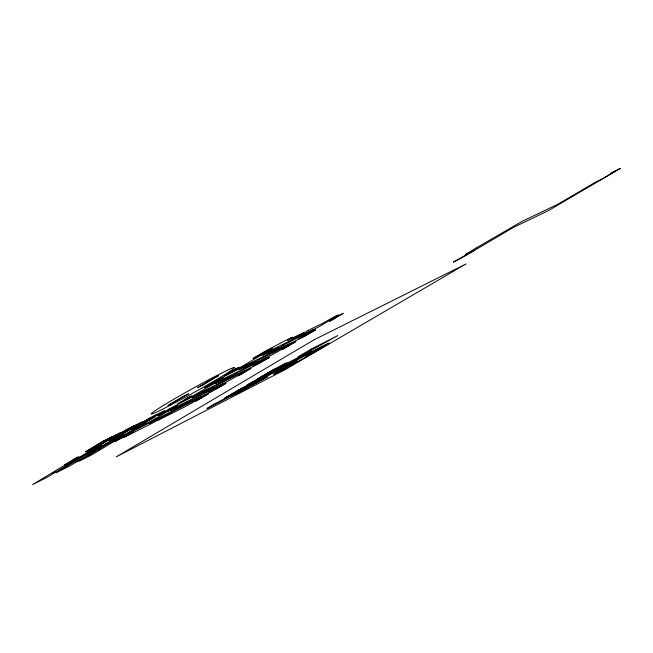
<?xml version="1.0" encoding="UTF-8"?>
<svg xmlns="http://www.w3.org/2000/svg" width="653" height="653" viewBox="0 0 653 653"><rect width="100%" height="100%" fill="white"/><g stroke="black" fill="none" stroke-linecap="round" stroke-linejoin="round"><path stroke-width="0.98" d="M126.266 431.421L133.759 427.291L123.36 433.576L110.267 440.089L120.715 433.78L124.429 431.935L117.458 436.147L126.282 431.421M52.909 472.919L55.872 471.384M76.115 461.279L79.323 459.59M98.391 450.105L100.684 448.954M52.371 473.254L54.86 472.005M72.956 460.618L76.491 458.741M96.179 449.011L99.411 447.305M118.862 437.624L121.148 436.49M93.934 448.089L97.468 446.219M116.969 436.62L120.193 434.922M139.464 425.364L141.734 424.238M108.21 438.865L111.785 436.971M131.335 427.389L134.591 425.674M153.92 416.141L156.189 415.014M98.66 447.158L94.905 449.419L104.366 444.685L121.45 434.727L104.341 445.052L87.755 453.345L101.713 445.297L98.644 447.166M131.955 427.625L128.788 429.543L143.04 421.34L126.551 429.503L108.798 440.253L126.404 429.968L135.832 425.291L131.971 427.609M103.215 441.069L85.339 451.917L103.19 441.477L113.034 436.596L105.941 440.897L109.769 438.996L120.421 432.547L103.215 441.069M74.556 458.847L64.296 465.067L81.584 456.423L98.807 445.999L81.494 456.112L71.626 461.042L78.474 456.888L74.556 458.847M62.533 466.479L32.65 484.591L46.836 477.457L76.621 459.426L62.533 466.479M97.591 445.264L87.078 451.639L100.725 444.84L111.198 438.506L94.448 447.591L101.46 443.338L97.591 445.264M85.886 454.798L56.166 472.764L69.789 465.916L99.403 448.031L85.886 454.798M182.824 396.6L167.903 405.611L188.505 393.808L182.824 396.6M213.09 378.299L197.63 387.645L203.279 384.886L218.706 375.565L213.09 378.299M149.023 418.369L131.392 429.013L148.753 418.883L157.691 414.451L150.704 418.663L154.222 416.916L164.719 410.59L149.023 418.369M120.503 435.926L110.365 442.04L126.184 434.139L143.178 423.903L126.323 433.723L117.344 438.212L124.111 434.131L120.503 435.926M108.3 443.583L78.744 461.41L91.836 454.823L121.278 437.094L108.3 443.583M142.991 422.703L132.624 428.964L145.072 422.76L155.406 416.541L139.636 425.111L146.55 420.94L142.991 422.703M124.519 435.82L114.683 441.738L133.359 431.723L123.597 437.592L152.859 422.907L165.78 415.169L148.892 423.617L152.271 421.283L146.158 424.344L124.519 435.82M142.893 424.76L132.828 430.817L173.967 410.255L187.223 402.313L170.474 410.664L174.049 408.207L167.984 411.227L148.247 422.777L139.636 427.078L146.345 423.038L142.893 424.76M168.637 409.268L158.246 415.52L177.11 405.423L166.817 411.61L195.639 397.269L209.246 389.115L192.635 397.359L196.414 394.779L190.407 397.759L168.637 409.268M188.048 397.587L177.412 403.987L217.882 383.94L231.856 375.565L215.408 383.686L219.4 380.977L213.441 383.915L192.823 395.979L184.35 400.175L191.443 395.906L188.048 397.587M215.261 381.205L204.275 387.817L223.318 377.654L212.437 384.193L240.72 370.251L255.078 361.648L238.81 369.639L243.03 366.79L237.129 369.68L215.261 381.205M235.79 368.847L224.542 375.622L264.196 356.187L278.945 347.347L262.865 355.199L267.322 352.196C254.956 357.86 244.034 366.162 231.619 371.737L239.129 367.223L235.79 368.847M264.604 351.51L252.972 358.513L272.187 348.278L260.669 355.199L288.316 341.731L303.482 332.646L287.606 340.344L292.315 337.193L286.561 339.976L264.604 351.51M170.417 412.843L157.52 420.565L184.987 406.786L202.103 397.293L195.745 401.089L198.732 399.595L208.283 393.89L197.753 399.163L201.287 396.779L195.737 399.554L170.417 412.843M191.827 400.02L178.596 407.945L216.339 389.082L226.085 383.262L209.099 392.388L222.657 384.013L191.827 400.02M213.809 386.854L200.226 394.992L227.228 381.556L244.704 371.859L238.019 375.859L240.949 374.398L250.989 368.406L240.655 373.532L244.573 370.912L239.129 373.614L213.809 386.854M236.37 373.336L222.428 381.695L259.461 363.354L269.713 357.232L252.589 366.398L267.069 357.477L236.37 373.336M259.551 359.452L245.226 368.039L271.681 354.995L289.524 345.102L282.488 349.306L285.353 347.902L295.915 341.592L285.818 346.555L290.152 343.682L284.83 346.294L275.125 351.804L259.551 359.452M283.361 345.192L268.644 354.008L304.837 336.271L315.644 329.822L298.397 339.038L313.864 329.512L283.361 345.192M307.841 330.532L292.707 339.593L318.517 327.014L329.675 320.354L336.752 316.917L329.324 321.349L332.116 319.986L343.258 313.342L333.43 318.109L338.221 314.958L333.038 317.464L323.023 323.162L307.841 330.532M314.126 339.764L116.234 456.863L284.79 369.859L465.964 263.967L314.126 339.764M476.315 247.895L465.377 254.588L474.405 250.205L453.321 262.106L460.398 258.653L513.364 227.456L548.569 210.544L620.35 168.409L614.767 171.021L610.784 173.363L614.824 171.47L601.601 179.232L595.863 181.926L557.85 204.258L522.392 221.196L476.315 247.895M213.874 404.297L206.936 408.582L224.518 399.53L236.786 392.322L213.874 404.297M239.455 389.433L224.697 398.118L251.144 383.442L239.455 389.433M273.15 369.704L247.079 385.05L260.416 378.218L286.316 362.995L273.15 369.704M239.92 389.58L230.362 395.204L242.002 389.229L256.637 380.626L235.096 392.592L242.141 388.445L239.92 389.58M270.832 371.369L256.956 379.532L276.448 368.504L270.832 371.369M242.965 389.164L230.738 396.347L241.561 391.188L267.828 376.577L252.066 385.172L261.543 379.622L242.965 389.164M265.404 375.981L252.85 383.352L263.363 378.397L292.626 362.04L265.404 375.981M287.63 362.921L274.766 370.48L284.945 365.737L311.734 350.841L295.833 359.501L305.792 353.657L287.63 362.921M311.261 349.037L298.046 356.799L307.857 352.285L337.813 335.552L311.261 349.037M294.225 362.717L281.116 370.39L297.27 361.15L294.225 362.717M318.852 348.302L305.367 356.195L321.847 346.767L318.852 348.302M286.422 367.81A31.948 0.833 -29.3 0 0 329.136 343.094A31.948 0.833 -29.3 0 0 288.316 365.1A31.948 0.833 -29.3 0 0 286.422 367.81M170.751 405.048A47.775 2.065 -29.1 0 0 234.623 367.663A47.775 2.065 -29.1 0 0 173.298 399.546A47.775 2.065 -29.1 0 0 170.751 405.048"/></g></svg>
